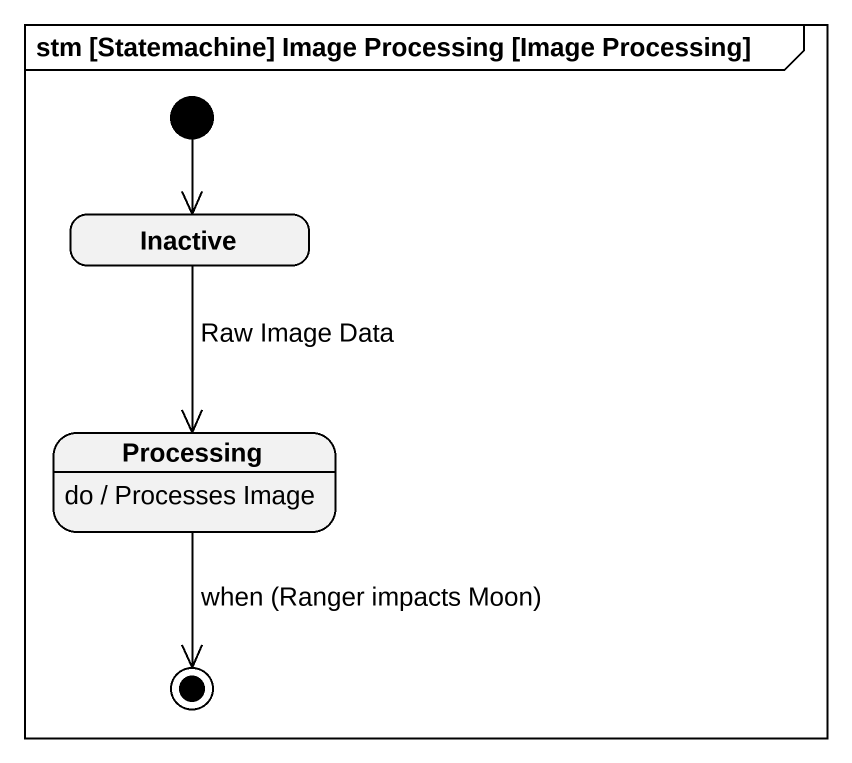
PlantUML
@startuml
mainframe stm [Statemachine] Image Processing [Image Processing]
hide empty description
state Inactive
state Processing
Processing : do / Processes Image
[*] --> Inactive
Inactive --> Processing : Raw Image Data
Processing --> [*] : when (Ranger impacts Moon)
@enduml
